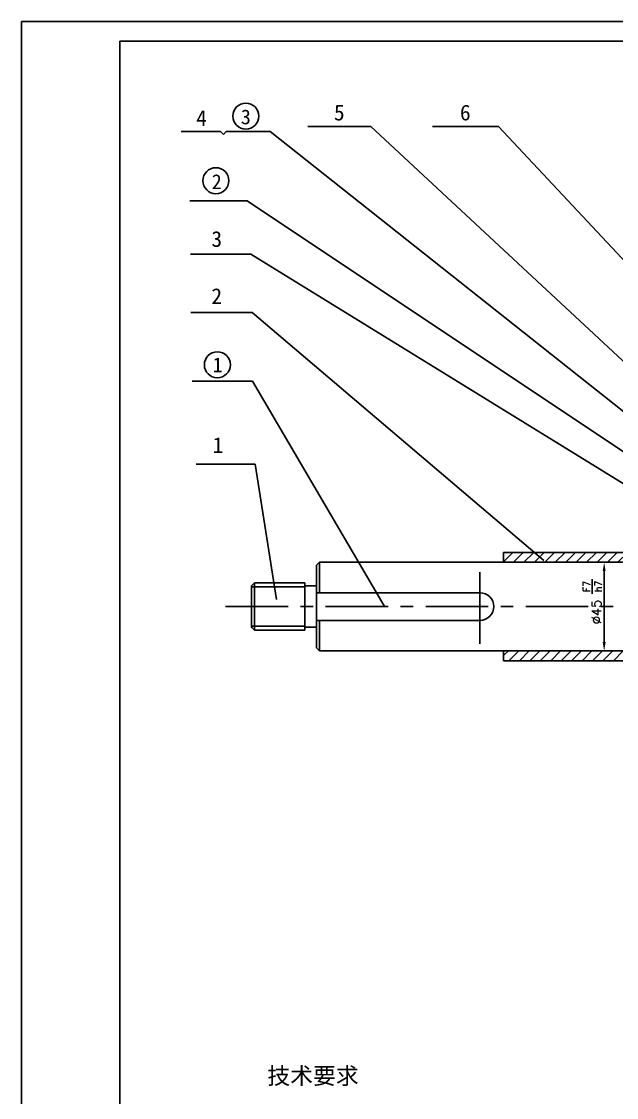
# Model space of a CAD drawing. Extents: x -1044 to 144, y -924 to -84.
# Drawn here: x -1044 to -742, y -630 to -84 of the extents above; entities that cross this region are included whole.
import ezdxf

# ---------------------------------------------------------------- set-up
doc = ezdxf.new("R2010")
doc.units = 0
doc.linetypes.add('CENTER', pattern=[50.8, 31.75, -6.35, 6.35, -6.35])
doc.layers.get('0').update_dxf_attribs({"linetype": 'CONTINUOUS'})
doc.layers.get('DEFPOINTS').update_dxf_attribs({"linetype": 'CONTINUOUS'})
doc.layers.add('SMPEN_THICK', color=7, linetype='CONTINUOUS')
doc.styles.get("Standard").update_dxf_attribs({"font": 'txt.shx', "height": 4.8})

msp = doc.modelspace()

# ---------------------------------------------------------------- hatches: boundary and pattern name
at = {"layer": 'SMPEN_THICK'}
h = msp.add_hatch(dxfattribs=at)
h.set_pattern_fill('ANSI31', color=256, scale=30, style=0)
h.set_pattern_definition([(45, (-1203.609, -698.5242), (-2.65165, 2.65165), [])])
h.paths.add_polyline_path([(-798.93069, -353.29473), (-799.43069, -353.79473), (-799.43069, -357.79473), (-798.93069, -358.29473), (-699.93069, -358.29473), (-699.43069, -357.79473), (-699.43069, -353.79473), (-699.93069, -353.29473)])
h.paths.add_polyline_path([(-699.93069, -408.29473), (-699.43069, -407.79473), (-699.43069, -403.79473), (-699.93069, -403.29473), (-798.93069, -403.29473), (-799.43069, -403.79473), (-799.43069, -407.79473), (-798.93069, -408.29473)])

# ---------------------------------------------------------------- linework, layer by layer
at = {"color": 2}
for q in [(143.77035, -83.86203), (-1044.22965, -923.86203)]:
    msp.add_line((-1044.22965, -83.86203), q, dxfattribs=at)
at = {"color": 3}
for q in [(133.77035, -93.86203), (-994.22965, -913.86203)]:
    msp.add_line((-994.22965, -93.86203), q, dxfattribs=at)
for p, q in [((-943.12073, -139.74879), (-963.11785, -139.74879)), ((-943.12073, -139.74879), (-941.6066, -141.26205)), ((-941.6066, -141.26205), (-940.23011, -139.74879)), ((-918.02544, -139.74879), (-940.23011, -139.74879)), ((-866.85137, -137.14807), (-898.88823, -137.14807)), ((-801.99626, -137.14807), (-835.59589, -137.14807)), ((-929.71911, -174.90935), (-958.69955, -174.90935)), ((-927.79044, -201.89491), (-958.50545, -201.89491)), ((-927.10258, -231.63031), (-958.31136, -231.63031)), ((-926.96766, -266.35932), (-957.6235, -266.35932)), ((-925.54748, -308.57803), (-955.51971, -308.57803)), ((-754.47311, -374.35305), (-754.47311, -366.89429))]:
    msp.add_line(p, q)
at = {"color": 1}
for p, q in [((-678.23997, -329.72625), (-918.02544, -139.74879)), ((-665.25357, -324.57187), (-866.85137, -137.14807)), ((-646.50029, -303.48669), (-801.99626, -137.14807)), ((-669.93724, -348.14549), (-929.71911, -174.90935)), ((-694.15248, -345.81509), (-927.79044, -201.89491)), ((-779.01357, -357.38033), (-927.10258, -231.63031)), ((-860.01733, -380.51081), (-926.96766, -266.35932)), ((-914.72252, -377.17663), (-925.54748, -308.57803))]:
    msp.add_line(p, q, dxfattribs=at)
at = {"color": 2, "linetype": 'ByBlock'}
for p, q in [((-746.70703, -358.29473), (-751.63122, -358.29473)), ((-748.38122, -362.79473), (-748.38122, -398.79473)), ((-743.97732, -403.29473), (-751.63122, -403.29473))]:
    msp.add_line(p, q, dxfattribs=at)
for centre in [(-930.33852, -131.87982), (-945.53034, -164.65696), (-944.78341, -258.08425)]:
    msp.add_circle(centre, 6.60003)
for points in [[(-749.13122, -362.79473), (-747.63122, -362.79473), (-748.38122, -358.29473)], [(-749.13122, -398.79473), (-747.63122, -398.79473), (-748.38122, -403.29473)]]:
    msp.add_solid(points, dxfattribs=at)
at = {"layer": 'DEFPOINTS', "color": 0, "linetype": 'ByBlock'}
for p in [(-798.93069, -358.29473), (-746.70703, -358.29473), (-798.93069, -403.29473), (-748.38122, -403.29473), (-743.97732, -403.29473), (-799.43069, -407.79473)]:
    msp.add_point(p, dxfattribs=at)
at = {"layer": 'SMPEN_THICK', "color": 4}
for p, q in [((-799.43069, -353.29473), (-799.43069, -358.29473)), ((-799.43069, -353.29473), (-699.43069, -353.29473)), ((-894.43073, -359.79473), (-892.93073, -358.29473)), ((-894.43073, -359.79473), (-894.43073, -401.79473)), ((-892.93073, -358.29473), (-699.43069, -358.29473)), ((-892.93073, -358.29473), (-892.93073, -373.79473)), ((-799.43069, -357.79473), (-799.43069, -357.79473)), ((-799.43069, -357.79473), (-798.93069, -358.29473)), ((-925.93069, -368.79473), (-927.43069, -370.29473)), ((-927.43069, -370.29473), (-927.43069, -391.29473)), ((-925.93069, -368.79473), (-900.43073, -368.79473)), ((-925.93069, -368.79473), (-925.93069, -392.79473)), ((-900.43073, -368.79473), (-900.43073, -392.79473)), ((-900.43073, -370.29473), (-894.43073, -370.29473)), ((-894.43073, -373.79473), (-811.43073, -373.79473)), ((-925.93069, -392.79473), (-927.43069, -391.29473)), ((-925.93069, -392.79473), (-900.43073, -392.79473)), ((-900.43073, -391.29473), (-894.43073, -391.29473)), ((-894.43073, -387.79473), (-811.43073, -387.79473)), ((-892.93073, -387.79473), (-892.93073, -403.29473)), ((-892.93073, -403.29473), (-894.43073, -401.79473)), ((-892.93073, -403.29473), (-699.43069, -403.29473)), ((-799.43069, -403.29473), (-799.43069, -408.29473)), ((-799.43069, -403.79473), (-799.43069, -403.79473)), ((-799.43069, -408.29473), (-699.43069, -408.29473))]:
    msp.add_line(p, q, dxfattribs=at)
at = {"layer": 'SMPEN_THICK', "linetype": 'CENTER', "ltscale": 2}
for p, q in [((-811.43073, -363.36962), (-811.43073, -399.66756)), ((-804.43073, -380.79473), (-804.43073, -380.79473))]:
    msp.add_line(p, q, dxfattribs=at)
at = {"layer": 'SMPEN_THICK', "color": 7}
for p, q in [((-927.43069, -370.79473), (-900.43073, -370.79473)), ((-927.43069, -390.79473), (-900.43073, -390.79473))]:
    msp.add_line(p, q, dxfattribs=at)
at = {"layer": 'SMPEN_THICK', "linetype": 'CENTER'}
msp.add_line((-940.60945, -380.79473), (-302.52885, -380.79473), dxfattribs=at)
at = {"layer": 'SMPEN_THICK', "color": 5}
msp.add_line((-750.83285, -380.59452), (-750.83285, -380.59452), dxfattribs=at)
at = {"layer": 'SMPEN_THICK', "color": 4}
for start, end in [(0, 90), (270, 0)]:
    msp.add_arc((-811.43073, -380.79473), 7, start, end, dxfattribs=at)
msp.add_point((-927.43069, -391.29473), dxfattribs=at)
msp.add_point((-927.43069, -391.29473), dxfattribs=at)

# ---------------------------------------------------------------- texts
at = {"color": 2}
for s, height, p in [('F7', 3.5, (-755.53008, -373.43782)), ('h7', 3.5, (-749.55391, -373.43782)), ('∅45', 4.8, (-749.88122, -389.70251))]:
    msp.add_text(s, height=height, rotation=90, dxfattribs=at).set_placement(p)
at = {"color": 2, "linetype": 'ByBlock', "attachment_point": 5}
for s, insert, char_height in [('\\f仿宋_GB2312|b0|i0|c134|p49;4', (-952.82037, -132.87706), 8), ('\\f仿宋_GB2312|b0|i0|c134|p49;3', (-930.32409, -132.32879), 7.5), ('\\f仿宋_GB2312|b0|i0|c134|p49;5', (-882.86157, -130.12721), 8), ('\\f仿宋_GB2312|b0|i0|c134|p49;6', (-818.89033, -130.12721), 8), ('\\f仿宋_GB2312|b0|i0|c134|p49;2', (-945.09132, -165.15556), 7.5), ('\\f仿宋_GB2312|b0|i0|c134|p49;3', (-945.09132, -194.30824), 8), ('\\f仿宋_GB2312|b0|i0|c134|p49;2', (-945.09132, -223.24908), 8), ('\\f仿宋_GB2312|b0|i0|c134|p49;1', (-944.64659, -258.16153), 7.5), ('\\f仿宋_GB2312|b0|i0|c134|p49;1 ', (-944.40346, -298.86999), 8), ('\\f仿宋_GB2312|b0|i0|c134|p49;技术要求', (-896.21553, -619.4423), 8.5)]:
    msp.add_mtext(s, dxfattribs=dict(at, insert=insert, char_height=char_height))

doc.saveas('drawing.dxf')
